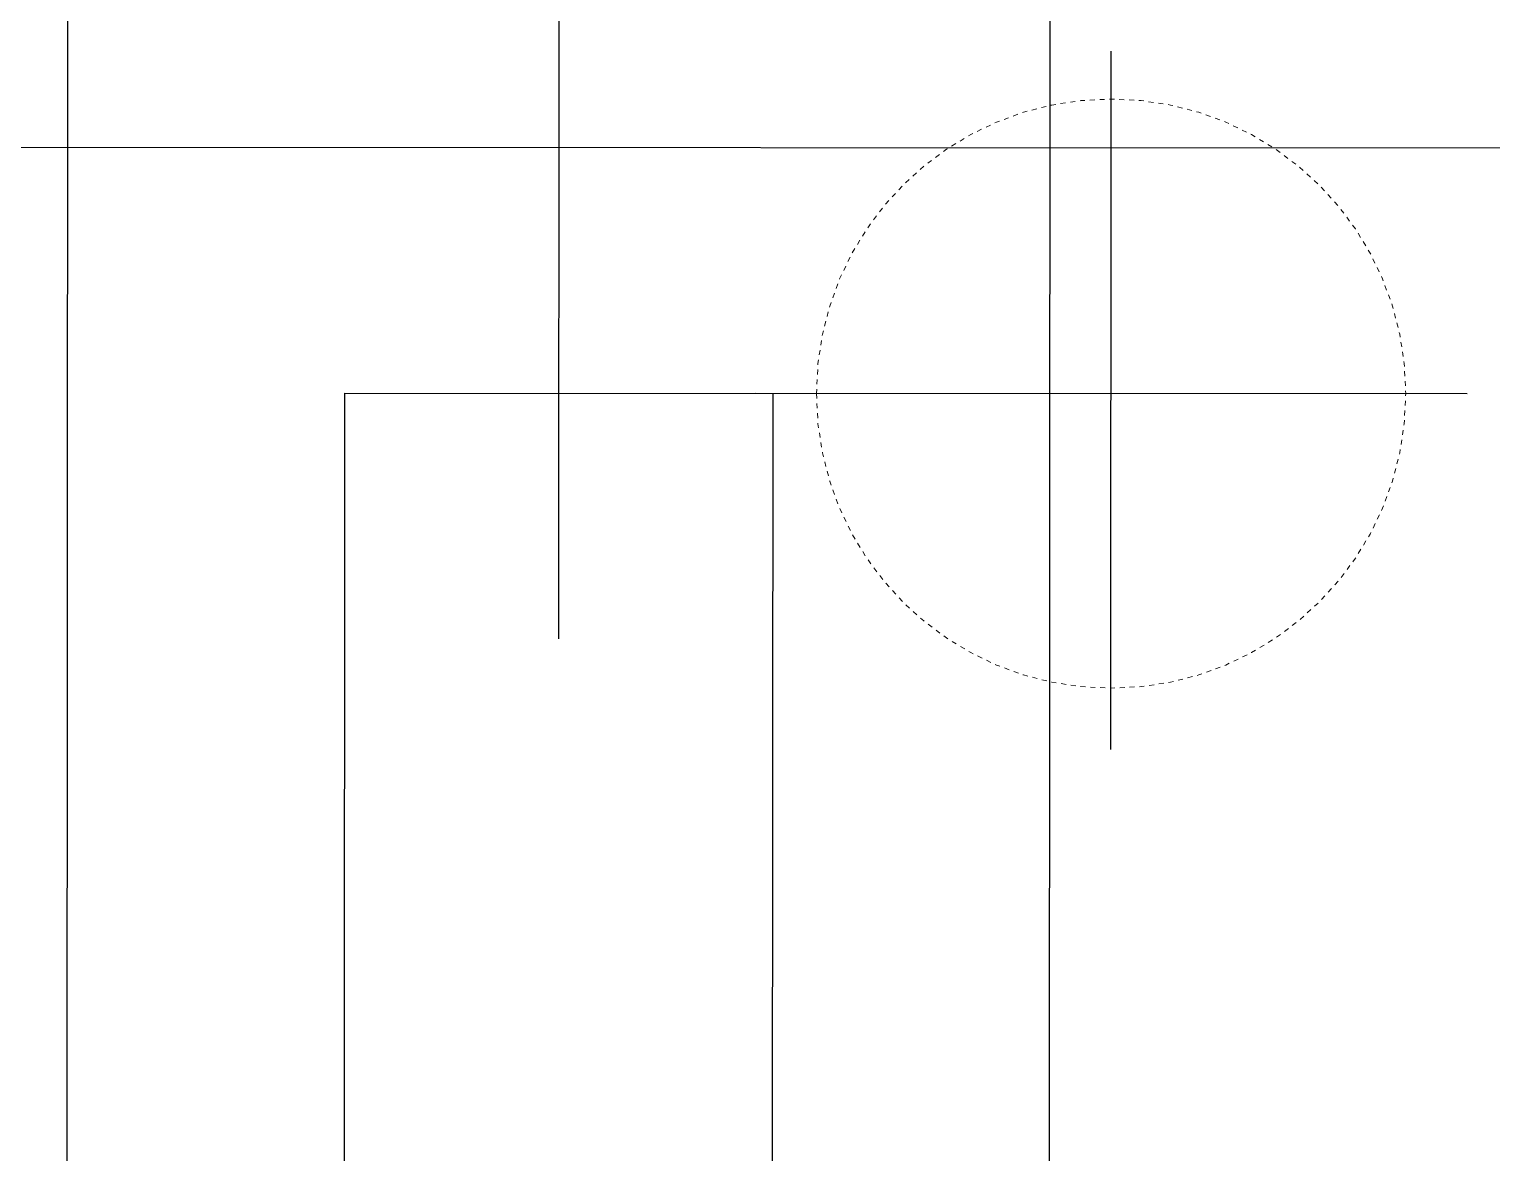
# Model space of a CAD drawing. Header units: millimetres. Extents: x 845401 to 948039, y 511594 to 550263.
# Drawn here: x 908386.91 to 908416.69, y 536016.38 to 536039.27 of the extents above; entities that cross this region are included whole.
import ezdxf

# ---------------------------------------------------------------- set-up
doc = ezdxf.new("R2010")
doc.units = ezdxf.units.MM
doc.linetypes.add('CENTER', pattern=[0])
doc.linetypes.add('DASHED', pattern=[0.75, 0.5, -0.25])
for name, color, linetype in [('00', 7, 'Continuous'), ('3中心线层', 1, 'CENTER'), ('4虚线层', 6, 'DASHED')]:
    doc.layers.add(name, color=color, linetype=linetype)
doc.layers.add('A-剖-0.10mm.......SECT-L01', color=255, linetype='Continuous', lineweight=18)

# ---------------------------------------------------------------- blocks, each defined once
blk = doc.blocks.new('*U100478')
at = {"color": 7, "linetype": 'Continuous', "lineweight": 25}
for p, q in [((-1960.692, 432.92), (-1960.692, 392.52)), ((-1940.692, 392.52), (-1940.692, 432.92)), ((-1976.692, 427.02), (-1924.692, 427.02)), ((-1946.333, 422.02), (-1955.051, 422.02)), ((-1955.051, 422.02), (-1955.051, 392.52)), ((-1946.333, 422.02), (-1946.333, 392.52))]:
    blk.add_line(p, q, dxfattribs=at)
at = {"layer": '3中心线层'}
for p, q in [((-1950.692, 1647.02), (-1950.692, 417.02)), ((-1961.942, 414.77), (-1961.942, 428.992)), ((-1969.192, 422.02), (-1954.692, 422.02))]:
    blk.add_line(p, q, dxfattribs=at)
at = {"layer": '4虚线层', "linetype": 'DASHED', "lineweight": 18, "ltscale": 0.15}
blk.add_circle((-1961.942, 422.02), 6, dxfattribs=at)
blk = doc.blocks.new('C线')
at = {"xscale": -1, "rotation": 359.9712527628268}
blk.add_blockref('*U100478', (988316.616, 474448.592, 12.688), dxfattribs=at)
blk = doc.blocks.new('BC线平台')
at = {"layer": 'A-剖-0.10mm.......SECT-L01'}
h = blk.add_hatch(dxfattribs=at)
h.set_pattern_fill('CROSS', color=2, scale=50)
h.set_pattern_definition([(0, (691447.87, 341554.85), (317.5, 317.5), [158.75, -476.25]), (90, (691527.24, 341475.47), (-317.5, 317.5), [158.75, -476.25])])
h.paths.add_polyline_path([(786169.72, 367097.043), (791174.131, 367097.043), (791174.131, 370095.421), (786169.72, 370095.421)])

msp = doc.modelspace()

# ---------------------------------------------------------------- block references
at = {"layer": '00'}
for name, p in [('BC线平台', (120688.345, 168041.308, -0.976)), ('C线', (-81869.829, 61162.217))]:
    msp.add_blockref(name, p, dxfattribs=at)

doc.saveas('drawing.dxf')
